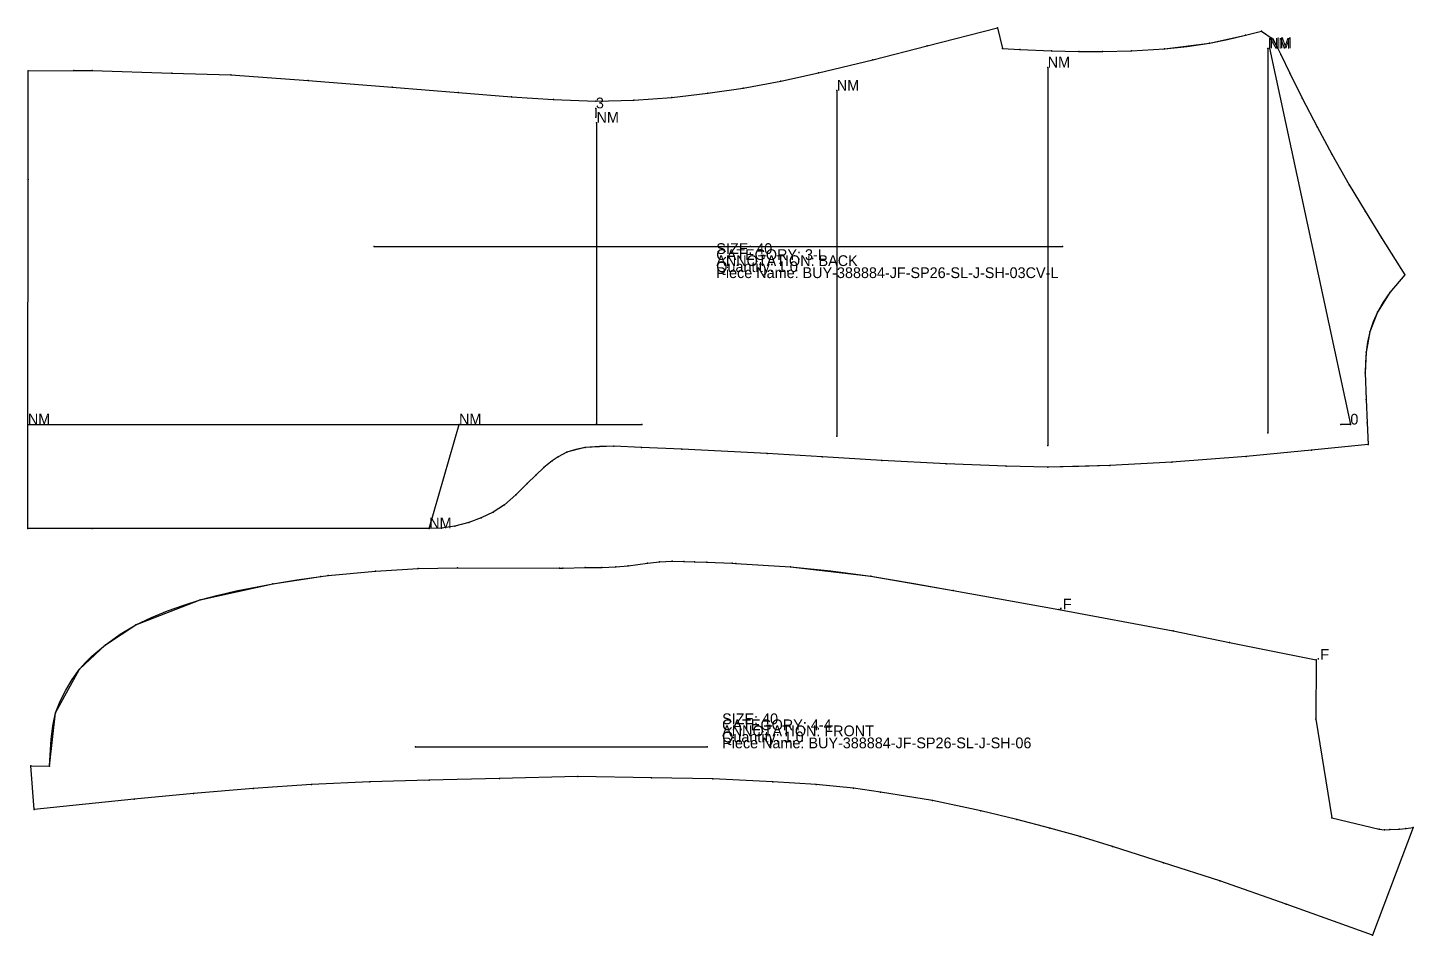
# Model space of a CAD drawing. Extents: x 0 to 88.2, y -0.1 to 37.4.
# Drawn here: x 55.95 to 88.16, y 16.3 to 37.39 of the extents above; entities that cross this region are included whole.
import ezdxf
from ezdxf.enums import TextEntityAlignment as Align

# ---------------------------------------------------------------- set-up
doc = ezdxf.new("R2010")
doc.units = 0

# ---------------------------------------------------------------- blocks, each defined once
blk = doc.blocks.new('BUY-388884-JF-SP26-SL-J-SH-03CV-L_40')
at = {"layer": '1'}
for points in [[(55.9558, 36.3871), (57.0177, 36.3962), (57.4466, 36.3999), (59.2979, 36.3379), (60.6683, 36.2919), (62.469, 36.1654), (64.4167, 36.0065), (65.9553, 35.881), (67.1931, 35.7841), (68.1745, 35.72), (69.1568, 35.6815), (69.1568, 35.6815), (70.0419, 35.7064), (70.9252, 35.7682), (71.7557, 35.8663), (72.583, 35.9879), (73.4577, 36.1518), (74.3279, 36.3384), (75.5963, 36.6456), (76.8607, 36.9696), (78.4927, 37.3903)], [(78.4927, 37.3903), (78.6115, 36.9057)], [(78.6115, 36.9057), (79.0103, 36.8869), (79.752, 36.855), (80.3859, 36.8376), (80.9369, 36.8354), (81.6059, 36.8517), (82.3773, 36.9016), (83.422, 37.0305), (84.2618, 37.2146), (84.6287, 37.3135)], [(84.6287, 37.3135), (84.8993, 37.1223), (85.0783, 36.7685), (85.2902, 36.3324), (85.5774, 35.7548), (85.9222, 35.0869), (86.2646, 34.4533), (86.6716, 33.7398), (87.0424, 33.1303), (87.4237, 32.5057), (87.9633, 31.6479)], [(55.9471, 25.7537), (55.95, 28.1723), (55.95, 28.1723), (55.9553, 33.8643), (55.9558, 36.3871)], [(87.9633, 31.6479), (87.614, 31.236), (87.3277, 30.7783), (87.147, 30.3208), (87.0649, 29.8479), (87.0386, 29.3689), (87.0644, 28.7531), (87.089, 28.2067), (87.089, 28.2067), (87.1115, 27.7066)], [(87.1115, 27.7066), (85.7959, 27.5757), (84.2704, 27.4281), (82.544, 27.2912), (81.1029, 27.2173), (79.6608, 27.1803), (78.6958, 27.1981), (77.2971, 27.2589), (75.8026, 27.3354), (74.4171, 27.4182), (73.1345, 27.4949), (71.1521, 27.5964), (70.2142, 27.6384), (69.572, 27.6672), (68.9086, 27.6381), (68.481, 27.5227), (68.2758, 27.4201), (68.1381, 27.3272), (67.945, 27.1738), (67.7586, 26.9951), (67.5603, 26.7985), (67.2928, 26.5346), (67.0318, 26.3061), (66.766, 26.1289), (66.4898, 25.9964), (66.1996, 25.8879), (65.8803, 25.8052), (65.5694, 25.762), (65.282, 25.7537), (65.282, 25.7537), (57.4474, 25.7537), (55.9471, 25.7537)]]:
    blk.add_lwpolyline(points, dxfattribs=at)
at = {"layer": '10'}
blk.add_line((69.1568, 35.5166), (69.1568, 35.3145), dxfattribs=at)
at = {"layer": '2'}
for p in [(78.4927, 37.3903), (78.4927, 37.3903), (84.6287, 37.3135), (84.6287, 37.3135), (84.8993, 37.1223), (78.6115, 36.9057), (78.6115, 36.9057), (84.781, 36.9041), (84.8169, 36.9133), (79.6608, 36.4646), (55.9558, 36.3871), (55.9558, 36.3871), (85.2902, 36.3324), (65.9553, 35.881), (74.7574, 35.928), (69.1568, 35.6815), (69.1568, 35.5166), (69.1568, 35.3145), (69.1716, 35.1815), (55.9553, 33.8643), (64.0012, 32.3067), (80.0071, 32.3067), (87.4237, 32.5057), (87.9633, 31.6479), (87.9633, 31.6479), (55.95, 28.1723), (55.95, 28.1723), (55.95, 28.1723), (65.9744, 28.1698), (65.9744, 28.1698), (65.9744, 28.1698), (69.1716, 28.1853), (70.2275, 28.1707), (86.4773, 28.1678), (86.6963, 28.1693), (86.6964, 28.1678), (87.089, 28.2067), (87.089, 28.2067), (74.7574, 27.8988), (84.781, 27.9775), (87.1115, 27.7066), (87.1115, 27.7066), (69.572, 27.6672), (70.2142, 27.6384), (79.6608, 27.6804), (55.9471, 25.7537), (55.9471, 25.7537), (65.282, 25.7537), (65.282, 25.7537), (65.282, 25.7537), (65.5694, 25.762)]:
    blk.add_point(p, dxfattribs=at)
at = {"layer": '3'}
for p in [(84.2618, 37.2146), (76.8607, 36.9696), (79.0103, 36.8869), (79.752, 36.855), (80.3859, 36.8376), (80.9369, 36.8354), (81.6059, 36.8517), (82.3773, 36.9016), (83.422, 37.0305), (85.0783, 36.7685), (57.4466, 36.3999), (75.5963, 36.6456), (57.0177, 36.3962), (59.2979, 36.3379), (60.6683, 36.2919), (62.469, 36.1654), (73.4577, 36.1518), (74.3279, 36.3384), (64.4167, 36.0065), (67.1931, 35.7841), (70.9252, 35.7682), (71.7557, 35.8663), (72.583, 35.9879), (68.1745, 35.72), (69.1568, 35.6815), (70.0419, 35.7064), (85.5774, 35.7548), (85.9222, 35.0869), (86.2646, 34.4533), (86.6716, 33.7398), (87.0424, 33.1303), (87.614, 31.236), (87.3277, 30.7783), (87.147, 30.3208), (87.0649, 29.8479), (87.0386, 29.3689), (87.0644, 28.7531), (68.2758, 27.4201), (68.481, 27.5227), (68.9086, 27.6381), (71.1521, 27.5964), (73.1345, 27.4949), (74.4171, 27.4182), (84.2704, 27.4281), (85.7959, 27.5757), (67.945, 27.1738), (68.1381, 27.3272), (75.8026, 27.3354), (77.2971, 27.2589), (78.6958, 27.1981), (79.6608, 27.1803), (81.1029, 27.2173), (82.544, 27.2912), (67.5603, 26.7985), (67.7586, 26.9951), (67.2928, 26.5346), (66.766, 26.1289), (67.0318, 26.3061), (65.8803, 25.8052), (66.1996, 25.8879), (66.4898, 25.9964), (57.4474, 25.7537)]:
    blk.add_point(p, dxfattribs=at)
at = {"layer": '4'}
for p in [(80.9369, 36.8354, 0.1181), (81.6059, 36.8517, 0.1181), (57.4466, 36.3999, 0.1181), (74.3279, 36.3384, 0.1181), (85.2902, 36.3324, 0.1181), (69.1568, 35.6815, 0.1181), (87.4237, 32.5057, 0.1181), (55.95, 28.1723, 0.1181), (87.089, 28.2067, 0.1181), (70.2142, 27.6384, 0.1181), (57.4474, 25.7537, 0.1181), (65.282, 25.7537, 0.1181)]:
    blk.add_point(p, dxfattribs=at)
at = {"layer": '5'}
blk.add_line((64.0012, 32.3067), (80.0071, 32.3067), dxfattribs=at)
at = {"layer": '7'}
blk.add_line((64.0012, 32.3067), (80.0071, 32.3067), dxfattribs=at)
at = {"layer": '8'}
for p, q in [((84.781, 36.9041), (84.781, 27.9775)), ((84.8169, 36.9133), (86.6963, 28.1693)), ((79.6608, 36.4646), (79.6608, 27.6804)), ((74.7574, 35.928), (74.7574, 27.8988)), ((69.1716, 35.1815), (69.1716, 28.1853)), ((55.95, 28.1723), (65.9744, 28.1698)), ((65.282, 25.7537), (65.9744, 28.1698)), ((65.9744, 28.1698), (70.2275, 28.1707))]:
    blk.add_line(p, q, dxfattribs=at)
at = {"layer": '84'}
for points in [[(55.9558, 36.3871), (57.0177, 36.3962), (57.4466, 36.3999), (59.2979, 36.3379), (60.6683, 36.2919), (62.469, 36.1654), (64.4167, 36.0065), (65.9553, 35.881), (67.1931, 35.7841), (68.1745, 35.72), (69.1568, 35.6815), (69.1568, 35.6815), (70.0419, 35.7064), (70.9252, 35.7682), (71.7557, 35.8663), (72.583, 35.9879), (73.4577, 36.1518), (74.3279, 36.3384), (75.5963, 36.6456), (76.8607, 36.9696), (78.4927, 37.3903)], [(78.4927, 37.3903), (78.6115, 36.9057)], [(78.6115, 36.9057), (79.0103, 36.8869), (79.752, 36.855), (80.3859, 36.8376), (80.9369, 36.8354), (81.6059, 36.8517), (82.3773, 36.9016), (82.9009, 36.9564), (83.422, 37.0305), (83.8434, 37.1153), (84.2618, 37.2146), (84.6287, 37.3135)], [(84.6287, 37.3135), (84.8993, 37.1223), (85.0783, 36.7685), (85.2902, 36.3324), (85.5774, 35.7548), (85.9222, 35.0869), (86.2646, 34.4533), (86.6716, 33.7398), (87.0424, 33.1303), (87.4237, 32.5057), (87.9633, 31.6479)], [(55.9471, 25.7537), (55.95, 28.1723), (55.95, 28.1723), (55.9553, 33.8643), (55.9558, 36.3871)], [(87.9633, 31.6479), (87.614, 31.236), (87.4616, 31.0128), (87.3277, 30.7783), (87.2265, 30.5538), (87.147, 30.3208), (87.0967, 30.0862), (87.0649, 29.8479), (87.0455, 29.6088), (87.0386, 29.3689), (87.0644, 28.7531), (87.089, 28.2067), (87.089, 28.2067), (87.1115, 27.7066)], [(87.1115, 27.7066), (85.7959, 27.5757), (84.2704, 27.4281), (82.544, 27.2912), (81.1029, 27.2173), (80.382, 27.1926), (79.6608, 27.1803), (78.6958, 27.1981), (77.2971, 27.2589), (75.8026, 27.3354), (74.4171, 27.4182), (73.1345, 27.4949), (71.1521, 27.5964), (70.2142, 27.6384), (69.572, 27.6672), (69.2394, 27.6615), (68.9086, 27.6381), (68.6919, 27.5914), (68.481, 27.5227), (68.2758, 27.4201), (68.1381, 27.3272), (67.945, 27.1738), (67.7586, 26.9951), (67.5603, 26.7985), (67.2928, 26.5346), (67.0318, 26.3061), (66.766, 26.1289), (66.4898, 25.9964), (66.1996, 25.8879), (65.8803, 25.8052), (65.5694, 25.762), (65.282, 25.7537), (65.282, 25.7537), (57.4474, 25.7537), (55.9471, 25.7537)]]:
    blk.add_lwpolyline(points, dxfattribs=at)
at = {"layer": '85'}
for points in [[(84.781, 36.9041), (84.781, 27.9775)], [(84.8169, 36.9133), (86.6963, 28.1693)], [(79.6608, 36.4646), (79.6608, 27.6804)], [(74.7574, 35.928), (74.7574, 27.8988)], [(69.1716, 35.1815), (69.1716, 28.1853)], [(55.95, 28.1723), (65.9744, 28.1698)], [(65.282, 25.7537), (65.9744, 28.1698)], [(65.9744, 28.1698), (70.2275, 28.1707)]]:
    blk.add_lwpolyline(points, dxfattribs=at)
at = {"layer": '9'}
blk.add_line((86.6964, 28.1678), (86.4773, 28.1678), dxfattribs=at)
at = {"layer": '1'}
for s, p in [('SIZE: 40', (71.9552, 32.132)), ('CATEGORY: 3-L', (71.9552, 31.992)), ('ANNOTATION: BACK', (71.9552, 31.852)), ('Quantity: 1,0', (71.9552, 31.712)), ('Piece Name: BUY-388884-JF-SP26-SL-J-SH-03CV-L', (71.9552, 31.572))]:
    blk.add_text(s, height=0.25, dxfattribs=at).set_placement(p)
at = {"layer": '10'}
blk.add_text('3', height=0.25, dxfattribs=at).set_placement((69.1568, 35.5166))
at = {"layer": '14', "flags": 2}
blk.add_attdef('Dependency', text='', height=0.25, dxfattribs=at).set_placement((86.6957, 28.189), (86.6966, 28.1693), align=Align.ALIGNED)
at = {"layer": '8'}
for p in [(84.781, 36.9041), (84.8169, 36.9133), (79.6608, 36.4646), (74.7574, 35.928), (69.1716, 35.1815), (55.95, 28.1723), (65.9744, 28.1698), (65.282, 25.7537)]:
    blk.add_text('NM', height=0.25, dxfattribs=at).set_placement(p)
at = {"layer": '85'}
for p in [(84.781, 36.9041), (84.8169, 36.9133), (79.6608, 36.4646), (74.7574, 35.928), (69.1716, 35.1815), (55.95, 28.1723), (65.9744, 28.1698), (65.282, 25.7537)]:
    blk.add_text('NM', height=0.25, dxfattribs=at).set_placement(p)
at = {"layer": '9'}
blk.add_text('0', height=0.25, dxfattribs=at).set_placement((86.6964, 28.1678))
blk = doc.blocks.new('BUY-388884-JF-SP26-SL-J-SH-06_40')
at = {"layer": '1'}
for points in [[(56.4501, 20.2294), (56.5936, 21.4684), (57.1547, 22.4801), (57.7524, 23.0506), (58.4571, 23.5099), (59.9602, 24.0958), (61.6446, 24.466), (62.7645, 24.6384), (62.9351, 24.6596), (64.0306, 24.764), (65.025, 24.8216), (65.9373, 24.8345), (68.3086, 24.8309), (68.3874, 24.8307), (68.9092, 24.8448), (69.2954, 24.8445), (69.6205, 24.8593), (69.9035, 24.8811), (70.3561, 24.9454), (70.6359, 24.9786), (70.9296, 24.9904), (71.2013, 24.987), (71.4453, 24.98), (71.7379, 24.9692), (72.3276, 24.9443), (72.4062, 24.9399), (73.6788, 24.8622), (75.5475, 24.6455), (77.4609, 24.3096), (79.9188, 23.871), (82.5775, 23.3703), (83.8897, 23.1063), (85.9045, 22.7009)], [(85.9045, 22.7009), (85.8922, 21.3214), (85.8922, 21.3214), (86.2677, 19.0264)], [(56.0993, 19.2208), (56.0234, 20.2377)], [(56.0234, 20.2377), (56.4501, 20.2294)], [(87.2147, 16.2989), (85.2076, 17.0222), (83.6643, 17.5653), (82.3557, 17.9837), (81.1644, 18.363), (80.4116, 18.5929), (79.7133, 18.789), (78.9387, 18.9891), (78.1029, 19.1886), (76.9851, 19.431), (75.7699, 19.6279), (75.144, 19.7154), (74.2762, 19.8001), (73.2674, 19.864), (71.8782, 19.9349), (70.4486, 19.959), (68.7327, 19.9868), (66.9143, 19.9429), (65.2774, 19.903), (63.8987, 19.8669), (62.542, 19.8005), (61.1865, 19.7123), (59.8045, 19.5938), (58.4249, 19.4622), (56.0993, 19.2208)], [(86.2677, 19.0264), (87.3626, 18.7652)], [(88.1593, 18.8028), (87.2147, 16.2989)], [(87.3626, 18.7652), (87.4862, 18.7526), (87.6131, 18.7572), (87.8342, 18.7651), (87.9884, 18.783), (88.1593, 18.8028)]]:
    blk.add_lwpolyline(points, dxfattribs=at)
at = {"layer": '2'}
for p in [(65.9373, 24.8345), (70.3561, 24.9454), (70.9296, 24.9904), (82.5775, 23.3703), (85.9045, 22.7009), (85.9045, 22.7009), (85.8922, 21.3214), (85.8922, 21.3214), (64.9614, 20.679), (71.7402, 20.679), (56.0234, 20.2377), (56.0234, 20.2377), (56.4501, 20.2294), (56.4501, 20.2294), (65.2774, 19.903), (56.0993, 19.2208), (56.0993, 19.2208), (86.2677, 19.0264), (86.2677, 19.0264), (87.3626, 18.7652), (87.3626, 18.7652), (87.6131, 18.7572), (88.1593, 18.8028), (88.1593, 18.8028), (87.2147, 16.2989), (87.2147, 16.2989)]:
    blk.add_point(p, dxfattribs=at)
at = {"layer": '3'}
for p in [(65.025, 24.8216), (68.3086, 24.8309), (68.3874, 24.8307), (68.9092, 24.8448), (69.2954, 24.8445), (69.6205, 24.8593), (69.9035, 24.8811), (70.6359, 24.9786), (71.2013, 24.987), (71.4453, 24.98), (71.7379, 24.9692), (72.3276, 24.9443), (72.4062, 24.9399), (73.6788, 24.8622), (62.7645, 24.6384), (62.9351, 24.6596), (64.0306, 24.764), (75.5475, 24.6455), (61.6446, 24.466), (77.4609, 24.3096), (59.9602, 24.0958), (79.9188, 23.871), (58.4571, 23.5099), (57.7524, 23.0506), (83.8897, 23.1063), (57.1547, 22.4801), (56.5936, 21.4684), (68.7327, 19.9868), (61.1865, 19.7123), (62.542, 19.8005), (63.8987, 19.8669), (66.9143, 19.9429), (70.4486, 19.959), (71.8782, 19.9349), (73.2674, 19.864), (74.2762, 19.8001), (75.144, 19.7154), (58.4249, 19.4622), (59.8045, 19.5938), (75.7699, 19.6279), (76.9851, 19.431), (78.1029, 19.1886), (78.9387, 18.9891), (79.7133, 18.789), (87.4862, 18.7526), (87.8342, 18.7651), (87.9884, 18.783), (80.4116, 18.5929), (81.1644, 18.363), (82.3557, 17.9837), (83.6643, 17.5653), (85.2076, 17.0222)]:
    blk.add_point(p, dxfattribs=at)
at = {"layer": '4'}
for p in [(68.3086, 24.8309, 0.1181), (70.3561, 24.9454, 0.1181), (72.4062, 24.9399, 0.1181), (62.7645, 24.6384, 0.1181), (83.8897, 23.1063, 0.1181), (85.8922, 21.3214, 0.1181), (65.2774, 19.903, 0.1181), (74.2762, 19.8001, 0.1181), (83.6643, 17.5653, 0.1181)]:
    blk.add_point(p, dxfattribs=at)
at = {"layer": '5'}
blk.add_line((64.9614, 20.679), (71.7402, 20.679), dxfattribs=at)
at = {"layer": '7'}
blk.add_line((64.9614, 20.679), (71.7402, 20.679), dxfattribs=at)
at = {"layer": '84'}
for points in [[(56.4501, 20.2294), (56.4926, 20.8552), (56.5299, 21.1645), (56.5936, 21.4684), (56.6982, 21.7385), (56.8308, 21.997), (56.9831, 22.245), (57.1547, 22.4801), (57.2901, 22.636), (57.436, 22.7826), (57.7524, 23.0506), (58.0938, 23.2971), (58.4571, 23.5099), (58.822, 23.682), (59.1952, 23.8358), (59.5749, 23.9739), (59.9602, 24.0958), (60.3767, 24.2066), (60.7969, 24.3033), (61.6446, 24.466), (62.2035, 24.5585), (62.7645, 24.6384), (62.9351, 24.6596), (64.0306, 24.764), (65.025, 24.8216), (65.9373, 24.8345), (68.3086, 24.8309), (68.3874, 24.8307), (68.9092, 24.8448), (69.2954, 24.8445), (69.6205, 24.8593), (69.9035, 24.8811), (70.3561, 24.9454), (70.6359, 24.9786), (70.9296, 24.9904), (71.2013, 24.987), (71.4453, 24.98), (71.7379, 24.9692), (72.3276, 24.9443), (72.4062, 24.9399), (73.6788, 24.8622), (74.6146, 24.7667), (75.5475, 24.6455), (76.5053, 24.4847), (77.4609, 24.3096), (79.9188, 23.871), (82.5775, 23.3703), (83.8897, 23.1063), (85.9045, 22.7009)], [(85.9045, 22.7009), (85.8922, 21.3214), (85.8922, 21.3214), (86.2677, 19.0264)], [(56.0993, 19.2208), (56.0234, 20.2377)], [(56.0234, 20.2377), (56.4501, 20.2294)], [(87.2147, 16.2989), (85.2076, 17.0222), (83.6643, 17.5653), (82.3557, 17.9837), (81.1644, 18.363), (80.4116, 18.5929), (79.7133, 18.789), (78.9387, 18.9891), (78.1029, 19.1886), (76.9851, 19.431), (75.7699, 19.6279), (75.144, 19.7154), (74.2762, 19.8001), (73.2674, 19.864), (71.8782, 19.9349), (70.4486, 19.959), (68.7327, 19.9868), (66.9143, 19.9429), (65.2774, 19.903), (63.8987, 19.8669), (62.542, 19.8005), (61.1865, 19.7123), (59.8045, 19.5938), (58.4249, 19.4622), (56.0993, 19.2208)], [(86.2677, 19.0264), (87.3626, 18.7652)], [(88.1593, 18.8028), (87.2147, 16.2989)], [(87.3626, 18.7652), (87.4862, 18.7526), (87.6131, 18.7572), (87.8342, 18.7651), (87.9884, 18.783), (88.1593, 18.8028)]]:
    blk.add_lwpolyline(points, dxfattribs=at)
at = {"layer": '1'}
for s, p in [('.F', (79.9188, 23.871)), ('.F', (85.9045, 22.7009)), ('SIZE: 40', (72.0913, 21.2046)), ('CATEGORY: 4-4', (72.0913, 21.0646)), ('ANNOTATION: FRONT', (72.0913, 20.9246)), ('Quantity: 1,0', (72.0913, 20.7846)), ('Piece Name: BUY-388884-JF-SP26-SL-J-SH-06', (72.0913, 20.6446))]:
    blk.add_text(s, height=0.25, dxfattribs=at).set_placement(p)

msp = doc.modelspace()

# ---------------------------------------------------------------- block references
at = {"layer": '1'}
for name in ['BUY-388884-JF-SP26-SL-J-SH-03CV-L_40', 'BUY-388884-JF-SP26-SL-J-SH-06_40']:
    msp.add_blockref(name, (0, 0), dxfattribs=at)

doc.saveas('drawing.dxf')
